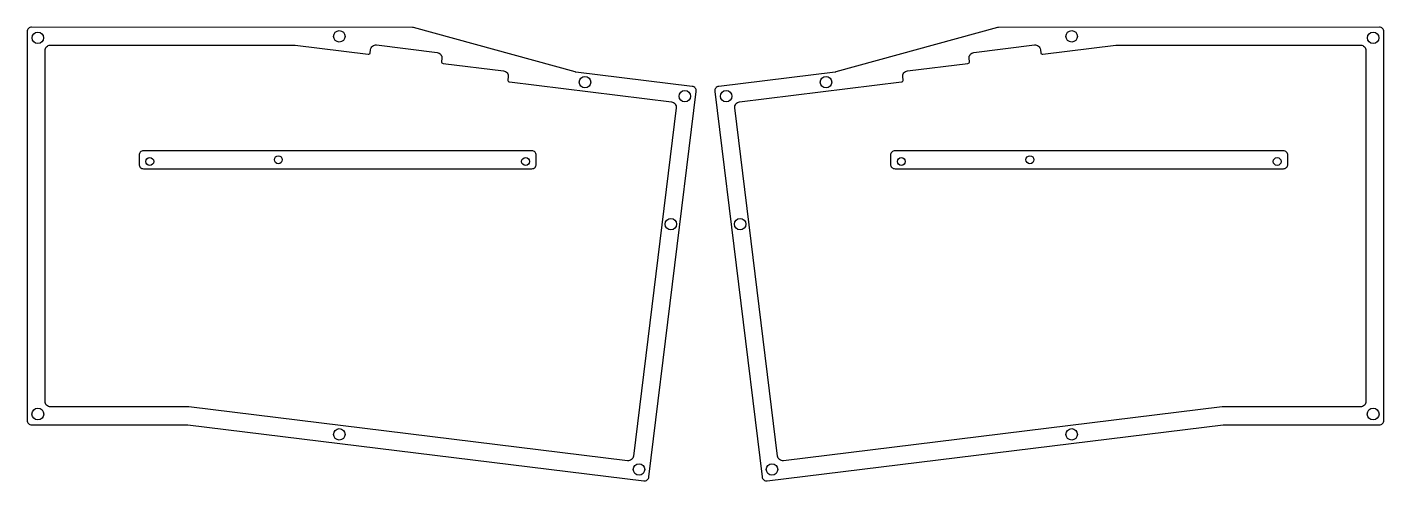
# Model space of a CAD drawing. Header units: millimetres. Extents: x -5 to 375, y -127 to 0.
import ezdxf

# ---------------------------------------------------------------- set-up
doc = ezdxf.new("R2010")
doc.units = ezdxf.units.MM
doc.layers.get('0').update_dxf_attribs({"linetype": 'CONTINUOUS'})

msp = doc.modelspace()

# ---------------------------------------------------------------- linework, layer by layer
for points in [[(181.32, -16.7), (148.8, -12.7, -0.03633), (148.62, -12.67), (103.43, -0.29, 0.066742), (103.1, -0.24), (-3.3, -0.15, 0.414464), (-4.55, -1.4), (-4.55, -109.98, 0.414214), (-3.3, -111.23), (40.22, -111.23, -0.030553), (40.37, -111.24), (167.79, -126.88, 0.414214), (169.19, -125.79), (182.41, -18.09, 0.414214)], [(188.68, -16.7, 0.414214), (187.59, -18.09), (200.81, -125.79, 0.414214), (202.21, -126.88), (329.63, -111.24, -0.030553), (329.78, -111.23), (373.3, -111.23, 0.414214), (374.55, -109.98), (374.55, -1.4, 0.414464), (373.3, -0.15), (266.9, -0.24, 0.066742), (266.57, -0.29), (221.38, -12.67, -0.03633), (221.2, -12.7)], [(129.89, -14.05), (129.78, -14.9, 0.414214), (130.22, -15.46), (175.5, -21.02, -0.414214), (176.81, -22.69), (164.86, -119.97, -0.414214), (163.19, -121.28), (40.63, -106.23, 0.030553), (40.57, -106.23), (1.95, -106.23, -0.414214), (0.45, -104.73), (0.45, -6.71, -0.414464), (1.95, -5.16), (70.13, -5.22, -0.030554), (70.32, -5.23), (90.76, -7.74, 0.414214), (91.32, -7.3), (91.43, -6.45, -0.414214), (93.1, -5.14), (110.02, -7.22, -0.414214), (111.33, -8.89), (111.22, -9.75, 0.414214), (111.66, -10.3), (128.58, -12.38, -0.414214)], [(329.43, -106.23, 0.030553), (329.37, -106.23), (206.81, -121.28, -0.414214), (205.14, -119.97), (193.19, -22.69, -0.414214), (194.5, -21.02), (239.78, -15.46, 0.414214), (240.22, -14.9), (240.11, -14.05, -0.414214), (241.42, -12.38), (258.34, -10.3, 0.414214), (258.78, -9.75), (258.67, -8.89, -0.414214), (259.98, -7.22), (276.9, -5.14, -0.414214), (278.57, -6.45), (278.68, -7.3, 0.414214), (279.24, -7.74), (299.68, -5.23, -0.030554), (299.87, -5.22), (368.05, -5.16, -0.414464), (369.55, -6.71), (369.55, -104.73, -0.414214), (368.05, -106.23)], [(26.71, -38.44, 0.414214), (27.96, -39.69), (33.21, -39.69), (68.14, -39.69), (83.29, -39.69), (131.23, -39.69), (136.48, -39.69, 0.414214), (137.73, -38.44), (137.73, -35.94, 0.414214), (136.48, -34.69), (27.96, -34.69, 0.414214), (26.71, -35.94)], [(236.71, -38.44, 0.414214), (237.96, -39.69), (243.21, -39.69), (278.14, -39.69), (293.29, -39.69), (341.23, -39.69), (346.48, -39.69, 0.414214), (347.73, -38.44), (347.73, -35.94, 0.414214), (346.48, -34.69), (237.96, -34.69, 0.414214), (236.71, -35.94)]]:
    msp.add_lwpolyline(points, format="xyb", close=True)
for centre, radius in [((-1.55, -3.15), 1.6), ((82.68, -2.73), 1.6), ((287.32, -2.73), 1.6), ((371.55, -3.15), 1.6), ((151.32, -15.53), 1.6), ((218.68, -15.53), 1.6), ((179.22, -19.46), 1.6), ((190.78, -19.46), 1.6), ((29.71, -37.69), 1.1), ((65.64, -37.19), 1.1), ((134.73, -37.69), 1.1), ((239.71, -37.69), 1.1), ((275.64, -37.19), 1.1), ((344.73, -37.69), 1.1), ((175.34, -55.18), 1.6), ((194.66, -55.18), 1.6), ((-1.55, -108.23), 1.65), ((371.55, -108.23), 1.65), ((82.68, -113.91), 1.6), ((287.32, -113.91), 1.6), ((166.42, -123.69), 1.6), ((203.58, -123.69), 1.6)]:
    msp.add_circle(centre, radius)

doc.saveas('drawing.dxf')
